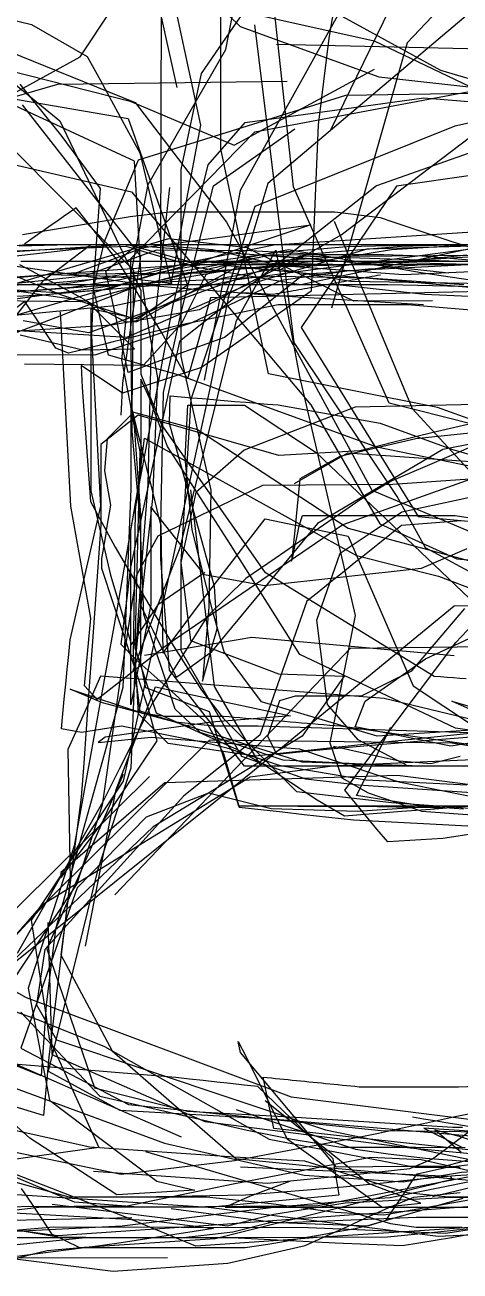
# Model space of a CAD drawing. Header units: metres. Extents: x 30 to 6769, y 117 to 5736.
# Drawn here: x 5451 to 5742, y 313 to 1147 of the extents above; entities that cross this region are included whole.
import ezdxf

# ---------------------------------------------------------------- set-up
doc = ezdxf.new("R2010")
doc.units = ezdxf.units.M
for name, color, linetype in [('FLOOR_0', 1, 'Continuous'), ('FLOOR_1', 2, 'Continuous'), ('FLOOR_2', 3, 'Continuous')]:
    doc.layers.add(name, color=color, linetype=linetype)

msp = doc.modelspace()

# ---------------------------------------------------------------- linework, layer by layer
at = {"layer": 'FLOOR_0', "color": 3}
for points in [[(6252.96, 1906.43), (6220.3, 1780.8), (6153.18, 1768.99), (6083.31, 1771.78), (6112.13, 1680.89), (6120.57, 1547.14), (6100.03, 1498.1), (6061.97, 1480.52), (6020.62, 1485.75), (5973.92, 1528.23), (5951.89, 1460.5), (5878.79, 1293.94), (5716.97, 1202.81), (5655.77, 1077.07)], [(5619.38, 1134.13), (5796.56, 1130.24), (5832.15, 1132.51), (5834.18, 1138.6), (5836.21, 1144.7), (5838.24, 1150.79), (5840.27, 1156.89), (5842.3, 1162.98), (5844.33, 1169.07), (5846.36, 1175.17), (5848.39, 1181.26), (5850.42, 1187.36), (5944.86, 1359.49)], [(5777.2, 675.83), (5692.3, 667.12), (5605.25, 657.73), (5546.97, 666.25), (5527.15, 686.09), (5525.02, 721.93), (5529.52, 765.26), (5536.76, 830.09), (5539.95, 910.97), (5533.95, 943.98), (5528.66, 981.92), (5524.53, 1056.02), (5423.14, 1102.67)], [(6332.7, 971.39), (6173.42, 973.99), (6145.06, 923.33), (6116.99, 849.84), (6093.93, 787.15), (6084.4, 764.26), (6074.87, 741.38), (6065.34, 718.5), (5985.19, 638.56), (5903.6, 651.02), (5880.73, 651.02), (5857.86, 651.02), (5835, 651.02), (5736.73, 666.38), (5574.53, 668.47), (5468.97, 563.47), (5436.56, 528.55)], [(5758.47, 868.42), (5737.85, 859.58), (5717.22, 850.73), (5696.6, 841.89), (5676.76, 830.05), (5657.32, 816.68), (5637.88, 803.31), (5618.44, 789.94), (5599, 776.57), (5573, 751.11), (5536.25, 693.04), (5525.26, 671.04), (5514.26, 649.04), (5503.27, 627.05), (5445.85, 525.57)], [(5796.15, 670.98), (5691.53, 696.35), (5501.77, 711.27), (5494.49, 694.88), (5487.21, 678.48), (5479.93, 662.09), (5481.36, 574.82), (5467.15, 456.29), (5463.58, 417.11), (5410.14, 433.57)], [(5516.97, 645.42), (5465.75, 528.75), (5497.59, 435.69), (5559.94, 420.1), (5632.28, 416.18), (5737.32, 409.47), (5740.61, 409.47), (5743.9, 409.47)], [(5448.46, 486.42), (5501.27, 430.25), (5599.77, 407.32), (5629.86, 401.29), (5662.53, 396.05), (5712.65, 396.05), (5745.68, 395.83)], [(5438.62, 437.71), (5544.57, 398.78), (5637.98, 377.38), (5704.12, 372.74), (5743.27, 379.27), (5797.89, 382.63), (5872.19, 384.43), (5924.35, 389.34), (5901.85, 389.34), (5879.35, 389.34), (5856.86, 389.34), (5834.36, 389.34), (5723.83, 362.68)], [(5522.69, 348.76), (5381.33, 345.69)], [(5397.94, 335.66), (5477.02, 335.66), (5595.92, 335.66), (5693.76, 336.07), (5723.11, 339.01), (5752.47, 341.95)]]:
    msp.add_lwpolyline(points, dxfattribs=at)
at = {"layer": 'FLOOR_0', "color": 6}
for points in [[(5398.01, 1684.7), (5455.81, 1585.17), (5489.75, 1543.28), (5509.19, 1516.54), (5528.63, 1489.79), (5592.46, 1450.47), (5662.79, 1486.73), (5662.79, 1503.34), (5665.14, 1500.47), (5669.02, 1484.95), (5672.9, 1469.43), (5676.78, 1453.91), (5680.66, 1438.39), (5688.1, 1367.06), (5715.67, 1273.17), (5698.84, 1232.75), (5677.8, 1185.01), (5595.17, 1036.27), (5570.96, 909.34)], [(5924.18, 1214.19), (5890.33, 1139.53), (5874.4, 1136.63), (5858.47, 1133.74), (5842.55, 1130.84), (5826.62, 1127.94), (5746.43, 1153.08), (5613.62, 1040.96), (5602.34, 1003.04), (5594.81, 984.22), (5587.28, 965.39), (5574.76, 903.86), (5548.63, 783.07), (5516.92, 640.95), (5455.27, 547.9), (5457.71, 532.05), (5460.15, 516.2), (5462.58, 500.36), (5465.02, 484.51), (5467.46, 468.66), (5500.51, 395.86), (5478.39, 392.7), (5456.27, 389.53), (5434.15, 386.37)], [(5370.35, 1134.35), (5521.59, 1096.01), (5591.12, 1066.57), (5684.9, 1117.56)], [(5370.58, 1070.53), (5522.48, 1035.37), (5642.33, 892.88), (5688.66, 813.1), (5714.36, 801.41), (5740.07, 789.72), (5788.88, 785.22), (5932.8, 778.68), (6086.32, 845.57), (6248.41, 975.77), (6373.89, 897.77)], [(5437.81, 1069.48), (5523.7, 983.03), (5522.58, 890.08), (5523.97, 884.53), (5525.35, 878.98), (5526.74, 873.43), (5528.13, 867.88), (5529.51, 862.33), (5530.9, 856.78), (5532.29, 851.23), (5533.67, 845.68), (5535.06, 840.13), (5536.45, 834.58), (5537.83, 829.04), (5539.22, 823.49), (5540.61, 817.94), (5541.99, 812.39), (5543.36, 726.54), (5553.66, 740.28), (5563.95, 754.01), (5574.25, 767.75), (5611.85, 816.49), (5667.42, 804.96), (5710.95, 704.75), (5812.75, 637.07)], [(5523.61, 715.14), (5525.96, 721.82), (5530.1, 732.58), (5534.24, 743.35), (5538.38, 754.12), (5542.52, 764.89), (5546.65, 775.66), (5550.79, 786.43), (5554.93, 797.19), (5592.75, 949.28), (5618.95, 996.28), (5634.91, 911.77), (5672.06, 751.76), (5655.01, 666.51), (5663.09, 643.18), (5680.71, 633.11), (5716.61, 620.8), (5850.71, 610.97), (5860.48, 625.63), (5870.24, 640.28), (5880.01, 654.94), (5889.78, 669.6)], [(5745.17, 624.18), (5719.73, 624.18), (5694.29, 624.18), (5668.86, 624.18), (5594.17, 624.18), (5574.58, 687.47), (5532.01, 703.45), (5528.66, 720.22), (5528.66, 737.06), (5528.66, 753.9), (5528.66, 770.74), (5528.66, 819.14), (5524.54, 878.58), (5521.96, 891.58), (5521.96, 880.6), (5521.96, 869.61), (5521.96, 858.63), (5521.96, 847.64), (5521.96, 836.66), (5516.57, 703.62), (5471.55, 541.83), (5465.26, 491.22), (5462.1, 443.84), (5409.02, 465)], [(5631.54, 840.2), (5649.38, 850.4), (5667.22, 860.6), (5787.42, 852.32)], [(5742.38, 657.51), (5722.71, 652.59), (5701.49, 654.35), (5679.53, 659.23), (5657.58, 664.11)], [(5744.47, 622.31), (5719.62, 623.97), (5691.33, 624.18), (5662.53, 624.18), (5633.73, 624.18), (5674.42, 624.18), (5736.53, 623.07)], [(5747.62, 409.86), (5740.18, 411.1), (5732.74, 412.34), (5725.3, 413.58), (5717.86, 414.82), (5710.42, 416.06)], [(5377.64, 336.54), (5516.16, 343.32), (5584.41, 351.86), (5619.57, 356.1), (5626.46, 356.67), (5633.36, 357.25), (5640.25, 357.82), (5647.15, 358.4), (5654.04, 358.97), (5660.93, 359.55), (5667.83, 360.12), (5674.72, 360.7), (5681.62, 361.27), (5688.51, 361.85), (5695.41, 362.42), (5754.02, 374.04)], [(5448.68, 368.46), (5455.43, 358.34), (5462.17, 348.22), (5468.92, 338.09), (5487.58, 328.95), (5598.58, 328.95), (5613.67, 330.99), (5625.37, 333.12), (5637.07, 335.25), (5648.77, 337.38), (5660.47, 339.51), (5672.17, 341.63), (5682.9, 344.28), (5693.13, 347.21), (5703.35, 350.13), (5713.58, 353.05), (5723.8, 355.98), (5734.03, 358.9), (5744.26, 361.82)], [(5019.85, 350.49), (5091.37, 342.37), (5118.92, 342.37), (5146.47, 342.37), (5214.85, 329.18), (5334.55, 315.55), (5342.28, 316.01), (5350.01, 316.46), (5357.74, 316.92), (5365.47, 317.37), (5373.2, 317.83), (5380.92, 318.28), (5388.65, 318.74), (5396.38, 319.19), (5404.11, 319.65), (5411.84, 320.1), (5419.57, 320.56), (5427.3, 321.01), (5435.02, 321.46), (5442.75, 321.92), (5546.56, 322.24)]]:
    msp.add_lwpolyline(points, dxfattribs=at)
at = {"layer": 'FLOOR_0', "color": 4}
for points in [[(6220.84, 1649.73), (6210.84, 1631.11), (6194.34, 1588.19), (6198.44, 1489.75), (6176.3, 1489.75), (6154.15, 1489.75), (6132, 1489.75), (6098.87, 1487.34), (5976.15, 1393.53), (5826.8, 1261.77), (5706.79, 1135.06), (5656.28, 957.59)], [(5364.63, 1057.86), (5488.06, 1125.77), (5574.13, 1255.57)], [(5805.85, 865.74), (5694.9, 893.96), (5630.8, 1038.72), (5609.14, 1239.31)], [(5661.37, 1179.28), (5654.54, 1138.28), (5647.29, 1080.12), (5642.67, 968.91), (5569.2, 917.92), (5516.4, 900.75), (5488.75, 919.19), (5489.5, 904.34), (5490.59, 889.08), (5491.68, 873.82), (5492.77, 858.56), (5493.86, 843.3), (5494.95, 828.05), (5511.51, 797.61), (5531.21, 764.11), (5550.91, 730.6), (5569.36, 701.85), (5583.71, 683.17), (5589.86, 677.02), (5596.01, 670.86), (5602.16, 664.71), (5608.31, 658.56), (5614.46, 652.4), (5620.62, 646.25), (5626.77, 640.1), (5632.92, 633.94), (5696.31, 626.58), (5807.36, 618.64)], [(5751.63, 851.2), (5686.67, 864.45), (5553.72, 912.96), (5507.09, 925.97), (5503.76, 940.96), (5500.43, 955.95), (5497.1, 970.94), (5504.43, 1002.14), (5527.17, 1056.73), (5665.77, 1100.11), (5820.91, 1102.43)], [(5747.7, 1061.1), (5686.35, 1039.3), (5554.63, 935.11), (5521.84, 784.29), (5520.76, 775.67), (5519.69, 767.05), (5518.61, 758.42), (5517.53, 749.8), (5516.45, 741.18), (5515.38, 732.56), (5525.67, 722.16), (5537.49, 711.51), (5549.31, 700.87), (5561.13, 690.23), (5572.95, 679.58), (5584, 659.37), (5594.51, 623.57), (5608.95, 621.97), (5623.4, 620.36), (5637.85, 618.75), (5671.02, 615.07), (5751.78, 610.76)], [(5657.91, 1015.83), (5710.09, 890.42), (5802.75, 790.06)], [(6258.78, 996.16), (6143.56, 913.96), (6079.2, 789.83), (5984.93, 731.65), (5959.17, 654.89), (5896.04, 651.02), (5801.36, 651.02), (5726.88, 651.02), (5709.41, 651.02), (5691.93, 651.02), (5674.45, 651.02), (5656.98, 651.02), (5601.8, 643.59), (5462.43, 557.9), (5428.73, 519.77)], [(5763.18, 893.22), (5672.05, 891.33), (5597.89, 862.6), (5565.5, 834.24), (5555.49, 787.42), (5561.81, 735.09), (5620.69, 712.69), (5664.62, 711.15), (5636.66, 671.18), (5536.95, 610.51), (5433.11, 511.39)], [(5747.54, 879.76), (5724.19, 874.38), (5699.73, 868.27), (5675.27, 862.15), (5621.11, 859.03), (5526.81, 885.86), (5501.84, 866.37), (5501.84, 839.36), (5501.84, 812.35), (5496.17, 731.59), (5493.73, 698.45), (5492.1, 675.7), (5490.48, 652.95), (5488.85, 630.2), (5475.16, 524.68), (5509.41, 460.43), (5592.34, 388.34), (5645.74, 382.99), (5768.41, 372.16)], [(5782.42, 651.02), (5707.46, 651.02), (5674.17, 668.69), (5653.59, 692.22), (5646.34, 748.68), (5661.99, 793.63), (5682.66, 807.42), (5703.34, 821.21), (5785.13, 838.9)], [(5770.27, 672.71), (5607.14, 677.86), (5577.56, 677.86), (5551.65, 680.5), (5503.05, 693.48), (5481.35, 702.58), (5497.56, 697.18), (5513.76, 691.78), (5529.96, 686.37), (5544.88, 684.57), (5559.16, 684.57), (5573.43, 684.57), (5583.73, 684.45), (5587.47, 684.14), (5591.21, 683.83), (5594.95, 683.52), (5598.7, 683.2), (5602.44, 682.89), (5606.18, 682.58), (5609.92, 682.27), (5613.66, 681.96), (5617.41, 681.64), (5621.15, 681.33), (5624.89, 681.02), (5628.63, 680.71), (5632.37, 680.4), (5636.12, 680.08), (5639.86, 679.77), (5643.6, 679.46), (5647.34, 679.15), (5651.08, 678.84), (5654.83, 678.52), (5658.57, 678.21), (5662.31, 677.9), (5796.19, 658.79)], [(5813.89, 660.2), (5736.64, 694.6), (5761.33, 687.43)], [(5466.37, 546.29), (5469.15, 458.11), (5571.47, 413.08), (5708.91, 395.59), (5775.42, 389.34)], [(5758.19, 393.21), (5733.09, 395.72), (5677.59, 401.86), (5617.59, 408.53), (5610.43, 442.89), (5613.23, 442.61), (5616.02, 442.33), (5618.81, 442.05), (5621.6, 441.77), (5624.4, 441.49), (5627.19, 441.21), (5629.98, 440.93), (5632.77, 440.65), (5635.57, 440.37), (5638.36, 440.09), (5641.15, 439.81), (5643.94, 439.53), (5646.74, 439.26), (5649.53, 438.98), (5652.32, 438.7), (5655.11, 438.42), (5657.9, 438.14), (5660.7, 437.86), (5663.49, 437.58), (5666.28, 437.3), (5669.07, 437.02), (5671.87, 436.74), (5674.66, 436.46), (5741.21, 436.31), (5924.04, 443.04)], [(5592.54, 421.15), (5672.25, 394.7), (5694.19, 391.56), (5719.19, 388.61), (5751.68, 386.11)], [(5743, 392.45), (5725.31, 407.62), (5741.67, 403.29), (5762.76, 396.26)], [(5377.71, 355.79), (5519.49, 356.64), (5590.35, 371.4), (5682.37, 389.34), (5716.12, 387.86), (5734.08, 383.72), (5752.04, 379.57)], [(5764.8, 379.24), (5647.26, 356.77), (5546.8, 355.79), (5462.39, 355.79), (5350.01, 342.61)]]:
    msp.add_lwpolyline(points, dxfattribs=at)
at = {"layer": 'FLOOR_0', "color": 1}
for points in [[(5552.94, 1105.22), (5519.93, 1254.28), (5452.56, 1398.18), (5423.13, 1444.55), (5426.31, 1447.73), (5429.49, 1450.92), (5432.67, 1454.1), (5435.85, 1457.28), (5439.03, 1460.46), (5442.21, 1463.65), (5445.4, 1466.83), (5448.58, 1470.01), (5451.76, 1473.19), (5454.94, 1476.38), (5458.12, 1479.56), (5461.3, 1482.74)], [(5352.09, 1182.97), (5474.59, 1082.81), (5528.66, 969.42), (5528.66, 950.72), (5528.66, 932.02), (5528.66, 913.32), (5542.56, 879.42), (5611.41, 781.02), (5724.94, 711.27), (5729.23, 710.94), (5733.52, 710.61), (5737.8, 710.28), (5742.09, 709.95), (5746.38, 709.62)], [(5626.61, 1109.32), (5472.86, 1107.29), (5334.13, 1066.99)], [(5387.47, 1107.11), (5520.17, 1084.36), (5559.97, 972.97), (5526.66, 950.21), (5495.13, 957.16), (5495.13, 951.12), (5495.13, 945.08), (5495.13, 939.05), (5495.13, 933.01), (5495.13, 926.97), (5495.13, 920.94), (5495.13, 914.9), (5495.13, 908.87), (5495.13, 902.83), (5495.13, 835.21), (5508.44, 778.86), (5522.4, 732.21), (5531.56, 745.96), (5540.72, 759.7), (5571.5, 780.89)], [(5758.35, 651.02), (5736.12, 651.02), (5702.86, 651.02), (5623.95, 655.03), (5596.12, 664.31), (5568.29, 673.59), (5551.69, 689.25), (5544.66, 710.35), (5537.64, 731.45), (5530.61, 752.55), (5528.34, 815.61), (5522.92, 875.29), (5521.96, 951.46), (5521.96, 990.72), (5604.98, 1075.54), (5773.28, 1107.29)], [(5833.29, 1100.32), (5738.66, 1079.3), (5604.87, 1025.55), (5562.2, 896.51), (5555.49, 787.67), (5555.49, 772.83), (5555.49, 757.99), (5555.49, 743.15), (5555.49, 728.31), (5596, 657.6), (5638.86, 642.5), (5674.21, 638.57), (5822.68, 628.41)], [(5800.84, 1053.61), (5699.8, 1039.23), (5635.97, 944.49), (5714.12, 818.09), (5850.43, 805.35)], [(5547.85, 1038.23), (5535.37, 926.95), (5533.38, 839.81), (5529.87, 794.19), (5524.92, 722.34), (5521.96, 649.67), (5499.76, 581.19), (5466.77, 446.9), (5514.55, 420.83), (5616.46, 414.88), (5759.67, 402.76)], [(6407.15, 856.9), (6310.23, 1013.09), (6125.33, 965.06), (6092.74, 823.74), (6037.64, 715.64), (6033.27, 574.17), (6025.61, 484.15), (5984.94, 409.01), (5937.34, 357.94), (5902.79, 329.24), (5872.31, 335.34), (5841.82, 341.44), (5727.57, 336.29), (5572.23, 355.79), (5527.04, 355.79), (5484.27, 359.23), (5370.47, 407.21)], [(5825.43, 1013.35), (5617.59, 999.64), (5565.32, 988.97), (5540.7, 982.81), (5516.08, 976.66), (5482.2, 971.46), (5435.61, 967.57)], [(5749.14, 638.5), (5700.45, 644.74), (5544.67, 639.76), (5475.25, 579.84), (5475.41, 576.43), (5501.73, 611.6), (5539.52, 667.96), (5533.33, 690.69), (5527.98, 706.75), (5522.63, 722.81), (5517.28, 738.87), (5510.36, 759.63), (5502.49, 783.26), (5502.61, 789.89), (5503.46, 794.98), (5504.31, 800.07), (5505.16, 805.16), (5506.01, 810.26), (5506.86, 815.35), (5507.7, 820.44), (5508.5, 825.72), (5504.66, 848.77), (5506.47, 870.37), (5524.02, 887.93), (5566.7, 876.27), (5667.44, 810.2), (5751.2, 787.66)], [(5761.2, 651.02), (5731.22, 651.02), (5694.7, 651.02), (5657.87, 651.02), (5609.09, 651.02), (5577.97, 704.33), (5562.2, 835.9)], [(5783.13, 610.7), (5730.74, 602.64), (5693.85, 600.31), (5686.65, 608.95), (5679.45, 617.6), (5672.25, 626.25), (5665.05, 634.89), (5739.39, 733.67), (5822.76, 822.06)], [(5491.61, 530.58), (5512.26, 635.32), (5538.51, 704.03), (5583.65, 694.35), (5628.79, 684.67), (5575.94, 680.47), (5504.78, 670.4), (5500.05, 666.95), (5535.65, 670.51), (5634.77, 662.6), (5651.38, 657.06), (5667.99, 651.52), (5684.61, 645.98), (5701.22, 640.44), (5767.71, 627.06)], [(5376.88, 538.56), (5451.92, 496.19), (5629.15, 429.61), (5790.93, 409.47)], [(5413.78, 497.73), (5459.64, 481.38), (5504.38, 463.47), (5614.56, 401.4), (5712.19, 382.63), (5742.26, 382.63)], [(5555.83, 402.76), (5422.23, 461.4)], [(5772.27, 394.2), (5732.7, 383.4), (5659.6, 382.63), (5595.46, 459.39), (5593.9, 466.81), (5599.33, 455.93), (5604.77, 445.05), (5610.21, 434.16), (5615.65, 423.28), (5621.09, 412.4), (5626.53, 401.52), (5690.16, 355.79), (5715.91, 358.5), (5698.71, 364.96), (5681.51, 371.41), (5611.92, 427.12)], [(5496.95, 379.88), (5613.14, 372.01), (5675.78, 378.11), (5708.65, 381.76), (5723.82, 388.16), (5733.48, 395.41), (5743.14, 402.66), (5752.81, 409.91), (5762.47, 417.17), (5767.98, 422.43), (5757.95, 420.28), (5747.92, 418.13), (5737.89, 415.98), (5727.86, 413.83), (5717.83, 411.68), (5707.8, 409.53), (5697.77, 407.38), (5687.73, 405.23), (5677.7, 403.08), (5591.34, 386.84), (5515.57, 377.78), (5424.36, 396.74), (5264.33, 449.73)], [(5382.07, 324.37), (5491.65, 335.66), (5557.31, 335.66), (5590.18, 339.3), (5615.83, 345.72), (5680.6, 343.37), (5692.77, 347.11), (5696.22, 352.27), (5699.66, 357.44), (5703.11, 362.61), (5706.55, 367.78), (5710, 372.95), (5713.44, 378.12), (5733.6, 382.63), (5854.91, 396.64), (5844.87, 399.15), (5834.83, 401.66), (5824.79, 404.17), (5814.75, 406.69), (5804.71, 409.2)], [(5837.05, 382.63), (5738.91, 376.74), (5717.83, 374.71), (5704.38, 373.37), (5690.93, 372.02), (5677.48, 370.68), (5664.03, 369.33), (5642.81, 367.54), (5620.81, 365.71), (5598.8, 363.87), (5527.16, 362.5)]]:
    msp.add_lwpolyline(points, dxfattribs=at)
at = {"layer": 'FLOOR_0', "color": 2}
for points in [[(5388.15, 1163.74), (5455.53, 1147.29), (5492.82, 1126.07), (5501.61, 1109.94), (5510.4, 1093.81), (5519.2, 1077.68), (5527.99, 1061.55), (5548.94, 973.91), (5558.88, 1026.95), (5568.82, 1080), (5548.07, 1176.52), (5490.2, 1300.02), (5450.32, 1408.72)], [(5362.24, 1160.97), (5524.81, 1095.07), (5586, 1015.16), (5683.2, 835.71), (5756.72, 804.78)], [(5642.32, 1164.5), (5729.22, 1116.87), (5823.99, 1089.01), (5832.6, 1095.74), (5834.96, 1105.2), (5837.33, 1114.66), (5839.69, 1124.12), (5842.06, 1133.58), (5844.42, 1143.05), (5846.78, 1152.51)], [(5746.81, 638.39), (5679.49, 641.68), (5622.1, 651.17), (5587.17, 662.82), (5576.5, 665.61), (5569.74, 666.96), (5562.98, 668.31), (5556.22, 669.66), (5549.46, 671.02), (5542.7, 672.37), (5535.94, 673.72), (5529.18, 675.07), (5522.42, 676.42), (5515.66, 677.78), (5489.09, 673.5), (5475.5, 676.07), (5476.5, 686), (5477.49, 695.93), (5478.48, 705.86), (5479.47, 715.79), (5480.47, 725.73), (5481.46, 735.66), (5501.84, 825.04), (5495.79, 939.02), (5497.22, 975.52), (5499.43, 1006.54), (5501.65, 1037.56), (5476.15, 1072.31), (5448.02, 1107.44)], [(5793.91, 859.03), (5663.77, 812.55), (5547.03, 732.6), (5499.49, 695.64), (5490.94, 704.72), (5495.13, 750.07), (5481.84, 825.11), (5475.01, 955.15)], [(5813.5, 679.14), (5686.83, 671.15), (5609.31, 694.01), (5584.44, 727.46), (5577.22, 752.74), (5562.94, 809.08), (5558.44, 857.09), (5560.18, 892.57), (5579.12, 892.57), (5598.06, 892.57), (5646.01, 860.96), (5757.68, 754.53)], [(5774.04, 651.02), (5716.87, 651.02), (5636.68, 653.76), (5528.27, 687.75), (5523.82, 723.34), (5525.06, 822.6), (5531.05, 870.42), (5672.97, 791.91), (5727.83, 778.25), (5754.88, 767.85)], [(5742.97, 815.13), (5723.05, 813.6), (5703.13, 812.06), (5695.16, 805.76), (5687.25, 799.43), (5679.35, 793.1), (5671.44, 786.77), (5663.53, 780.44), (5655.62, 774.11), (5647.71, 767.78), (5639.81, 761.45), (5608.2, 671.74), (5557.41, 631.08), (5464.43, 528.4), (5458.94, 491.29), (5472.27, 467.94), (5652.13, 407.57), (5779.35, 381.54)], [(5748.04, 360.58), (5729.07, 357.23), (5710.1, 353.88), (5691.14, 350.53), (5658.7, 352.31), (5615.95, 358.01), (5572.53, 362.5), (5526.66, 362.5), (5480.79, 362.5), (5341.93, 401)], [(5751.57, 406.54), (5718.1, 408.64), (5722.38, 406.5), (5726.66, 404.36), (5730.93, 402.22), (5735.21, 400.08), (5739.49, 397.94), (5743.77, 395.8)], [(5531.91, 393.09), (5695.7, 344.92), (5712.9, 342.37), (5716.31, 342.37), (5719.72, 342.37), (5723.14, 342.37), (5726.55, 342.37), (5729.97, 342.37), (5733.38, 342.37), (5736.79, 342.37), (5740.21, 342.37), (5743.62, 342.37)], [(5818.72, 346.95), (5718.38, 340.26), (5646.6, 335.46), (5630.39, 334.3), (5614.18, 333.14), (5597.97, 331.99), (5581.76, 330.83), (5565.55, 329.67), (5519.05, 348.83), (5430.92, 383.07)], [(5432.19, 322.86), (5510.12, 313.08), (5586.8, 318.41), (5638.64, 330.17), (5653, 336.7), (5667.36, 343.23), (5681.72, 349.76), (5696.08, 356.29), (5711.26, 362.65), (5742.32, 365.76)], [(5431.38, 342.37), (5473, 336.82), (5583.69, 344.54), (5664.64, 350.54), (5708.22, 353.45), (5774.2, 358.37)]]:
    msp.add_lwpolyline(points, dxfattribs=at)
at = {"layer": 'FLOOR_0', "color": 7}
for points in [[(5759.21, 625.86), (5741.65, 623.54), (5722.44, 622.06), (5703.24, 620.58), (5684.03, 619.11), (5664.83, 617.63), (5646.73, 628.18), (5628.77, 640.16), (5610.81, 652.15), (5592.88, 662.07), (5574.99, 670.21), (5557.11, 678.34), (5539.22, 686.48), (5524.8, 729.92), (5528.14, 861.66), (5522.02, 892.27), (5515.9, 922.87), (5521.9, 979.32), (5533.49, 1040.38), (5585.64, 1130.69), (5597.59, 1192.74)], [(5542.08, 989.8), (5542.57, 1168.33), (5684.86, 1136.51), (5788.13, 1087.16), (5798.73, 1091.39), (5800.8, 1096.22), (5802.87, 1101.05), (5804.94, 1105.88), (5807.01, 1110.71), (5809.08, 1115.54), (5811.15, 1120.38), (5813.22, 1125.21), (5815.29, 1130.04), (5793.01, 1148.56)], [(5443.4, 519.13), (5602.37, 646.5), (5738.21, 758.38), (5789.52, 758.76), (5783.65, 761.96), (5777.77, 765.17), (5771.9, 768.37), (5766.03, 771.58), (5760.16, 774.78), (5754.29, 777.99), (5748.42, 781.19), (5742.54, 784.39), (5736.67, 787.6), (5730.8, 790.8), (5724.93, 794.01), (5719.06, 797.21), (5700.06, 831.43), (5631.34, 934.47), (5605.01, 1147.09)], [(5449.19, 1093.53), (5528.54, 992.34), (5527.32, 983.83), (5526.11, 975.32), (5524.89, 966.81), (5523.68, 958.3), (5522.46, 949.79), (5521.25, 941.28), (5520.03, 932.77), (5518.82, 924.26), (5517.6, 915.75), (5516.39, 907.24), (5515.25, 885.87)], [(5746.81, 796.52), (5716.27, 783.28), (5611.36, 771.8), (5571.25, 779.07), (5535.37, 824.67), (5535.37, 791.84), (5535.37, 759), (5521.96, 692.04), (5521.96, 703.1), (5521.96, 714.15), (5521.96, 725.2), (5521.96, 736.25), (5521.96, 747.3), (5521.96, 758.36), (5521.96, 769.41), (5521.96, 809.33), (5550.1, 958.71), (5573.77, 1053.43), (5598.48, 1081.68), (5717.99, 1098.24), (5865.48, 1086.16)], [(5752.62, 867.2), (5730.8, 862.85), (5646.76, 813.47), (5575.45, 727.17), (5552.62, 710.44), (5548.69, 718.3), (5544.76, 726.17), (5540.83, 734.03), (5536.9, 741.89), (5532.97, 749.75), (5529.05, 757.61)], [(5531.17, 725.25), (5543.15, 727.24), (5555.13, 729.24), (5567.1, 731.24), (5579.08, 733.24), (5591.06, 735.23), (5603.04, 737.23), (5738.24, 724.96)], [(5882.6, 644.51), (5901.69, 617.47), (5881.53, 617.47), (5861.38, 617.47), (5841.23, 617.47), (5823.06, 617.54), (5817.83, 618.06), (5812.6, 618.59), (5807.37, 619.11), (5802.14, 619.63), (5796.92, 620.16), (5791.69, 620.68), (5786.46, 621.2), (5781.23, 621.73), (5776.01, 622.25), (5770.78, 622.77), (5765.55, 623.29), (5760.32, 623.82), (5717.93, 624.18), (5673.05, 631.28), (5678.77, 642.73), (5684.49, 654.18), (5690.21, 665.63), (5695.94, 677.08)], [(5534.58, 644.1), (5384.3, 495.78), (5219.74, 325.54), (5066.53, 346.03), (4958.61, 333.05), (4777.14, 335.66), (4569.3, 363.04), (4489.27, 386.75), (4472.23, 397.41), (4455.18, 408.07), (4359.56, 454.34), (4210.61, 505.85), (4162.69, 548.46), (3993.26, 576.03)], [(5754.46, 624.18), (5727.18, 624.18), (5673.3, 620.58), (5615.97, 622.47), (5573.88, 633), (5532.28, 616.96), (5486.13, 569.52), (5448.33, 462.37), (5520.43, 424.53), (5689.47, 407.25), (5867.78, 404.91)], [(5398.44, 367.44), (5573.71, 355.79), (5661.41, 364.11), (5657.39, 388.24), (5606.97, 436.55), (5597.82, 437.56), (5588.67, 438.58), (5579.52, 439.6), (5570.37, 440.62), (5561.22, 441.63), (5552.07, 442.65), (5441.29, 451.7)], [(5982.22, 408.43), (5897.4, 374.1), (5884.54, 370.67), (5871.68, 367.24), (5858.83, 363.81), (5845.97, 360.37), (5833.11, 356.94), (5820.25, 353.51), (5807.4, 350.08), (5785.06, 346.22), (5758.81, 342.18), (5732.55, 338.14), (5640.85, 341.96), (5470.55, 342.37), (5347.84, 331.96)], [(5628.05, 372.95), (5601.39, 362.95), (5585.17, 355.79), (5595.2, 355.79), (5605.23, 355.79), (5615.26, 355.79), (5625.29, 355.79), (5635.31, 355.79), (5645.28, 355.79), (5655.08, 355.79), (5664.88, 355.79), (5674.69, 355.79), (5684.49, 355.79), (5694.29, 355.79), (5704.09, 355.79), (5713.89, 355.79), (5749.94, 355.79)], [(5435.9, 342.18), (5454.63, 339.06), (5473.36, 335.93), (5510.39, 335.66), (5549.18, 335.66), (5589.62, 335.66), (5658.72, 332.08), (5703.75, 330.19), (5714.66, 332.01), (5725.57, 333.83), (5736.48, 335.65), (5747.39, 337.46)]]:
    msp.add_lwpolyline(points, dxfattribs=at)
at = {"layer": 'FLOOR_0', "color": 5}
for points in [[(5550.25, 1189.7), (5595.18, 1146.02), (5687.97, 1112.44), (5794.26, 1100.58), (5926.63, 1102.99), (6070.88, 1137.51), (6143.78, 1094.97), (6144.1, 1073.6), (6142.5, 1052.79), (6140.9, 1031.98), (6139.3, 1011.17), (6138.95, 1033.62), (6138.95, 1068.11), (6147.42, 1182.14)], [(5613.8, 1179.87), (5569.06, 1114.55), (5555.49, 1050.44), (5555.49, 981.66), (5555.49, 966.44), (5555.49, 952.71), (5555.49, 938.97), (5555.49, 925.24), (5575.61, 835.73), (5574.18, 757.47), (5569.84, 707.97), (5573.17, 719.65), (5576.51, 731.34), (5579.85, 743.02), (5577.95, 771.31), (5547.91, 880.33), (5548.37, 898.76), (5555.58, 898.16), (5562.8, 897.56), (5570.02, 896.96), (5577.23, 896.35), (5584.45, 895.75), (5591.66, 895.15), (5598.88, 894.55), (5606.09, 893.95), (5613.31, 893.35), (5620.53, 892.74), (5688.85, 880.51), (5736.45, 863.1), (5794.08, 846.73)], [(5753.16, 881.66), (5727.2, 891.1), (5614.03, 913.61), (5582.31, 1064.14), (5582.31, 1180.74)], [(5584.75, 986.27), (5620.97, 982.64), (5662.75, 1006.56), (5776.14, 1092.64)], [(5957.81, 664.45), (5842.57, 681.34), (5736.08, 664.49), (5672.01, 677.43), (5678.83, 694.48), (5719.21, 722.86), (5798.1, 759.69), (5836.83, 772.53), (5857.49, 796.64), (5905.14, 827.37), (6033.52, 899.92), (6078.29, 952.5), (6008.3, 1035.27), (5910.93, 1094)], [(5750.67, 655.19), (5655.55, 651.02), (5636.41, 651.02), (5617.27, 651.02), (5598.13, 651.02), (5547.9, 715.32), (5542.08, 789.49), (5542.08, 812.35), (5543.95, 900.99), (5555.93, 955.62), (5577.21, 1039.3), (5631.81, 1077.54)], [(5796.22, 668.37), (5739.25, 676.52), (5634.99, 725.81), (5588.58, 799.3), (5546.58, 864.9), (5540.52, 881.06), (5534.46, 897.23), (5528.66, 910.07), (5528.66, 848.79), (5512.57, 755.72), (5484.11, 597.58), (5453.33, 502.49), (5467.49, 427.46), (5539.47, 373.23), (5564.81, 367.27), (5512.61, 364.01), (5454.47, 402.13), (5337.4, 506.88)], [(5797.88, 879.06), (5712.57, 870), (5661.77, 858.27), (5635.06, 843.29), (5633.23, 824.94), (5631.4, 806.58), (5629.56, 788.23), (5630.42, 791.03), (5631.81, 797.98), (5633.2, 804.93), (5634.59, 811.89), (5636.77, 818.77), (5685.01, 818.77), (5690.4, 818.77), (5695.8, 818.77), (5701.19, 818.77), (5706.58, 818.77), (5711.97, 818.77), (5717.37, 818.77), (5722.76, 818.77), (5728.15, 818.77), (5733.55, 818.77), (5738.94, 818.77), (5753.31, 816.53)], [(5784.34, 845.61), (5697.23, 839.44), (5610.07, 838.9), (5540.11, 804.89), (5525.56, 778.43), (5521.82, 754.16), (5518.09, 729.88), (5514.93, 709.17), (5513.6, 699.82), (5512.26, 690.47), (5510.92, 681.12), (5509.59, 671.76), (5508.25, 662.41), (5506.92, 653.06), (5505.58, 643.71), (5504.25, 634.36), (5502.91, 625), (5485.88, 572.24), (5407.79, 454.95)], [(5828.68, 676.69), (5724.24, 668.45), (5667.58, 663.58), (5643.63, 661.18), (5619.67, 658.78), (5613.6, 671.12), (5621.57, 695.02), (5632.26, 697.99), (5643.34, 697.99), (5654.42, 697.99), (5665.5, 697.99), (5676.76, 698.27), (5693.36, 706.57), (5709.96, 714.87), (5745.39, 756.62)], [(5469.41, 357.93), (5586.55, 343.43), (5617.73, 351.23), (5665.36, 358.73), (5735.94, 362.5), (5796.99, 362.5), (5871.59, 373.72), (5964.21, 392.63), (6035.39, 453.1), (6050.71, 472.33), (6063.64, 488.96), (6076.57, 505.59), (6092.86, 562.21)], [(5793.85, 362.5), (5734.18, 362.5), (5706.82, 365.46), (5693.13, 369.68), (5679.44, 373.89), (5665.75, 378.11), (5652.06, 382.32), (5638.36, 386.54), (5591.22, 389.34), (5494.61, 396.12), (5370.72, 423.43)], [(5595.38, 382.74), (5735.55, 376.56), (5737.1, 374.38), (5730.56, 372.74), (5724.02, 371.1), (5717.48, 369.47), (5710.93, 367.83), (5704.39, 366.19), (5697.85, 364.56), (5691.31, 362.92), (5684.76, 361.28), (5678.22, 359.65), (5671.68, 358.01), (5665.13, 356.37), (5578.32, 334.66), (5490.82, 328.95), (5466.07, 326.71), (5454.87, 323.91), (5443.67, 321.11)], [(5376.18, 355.79), (5535.61, 347.04), (5577.2, 341.58), (5564.28, 339.59), (5551.36, 337.6), (5538.44, 335.62), (5525.52, 333.63), (5512.6, 331.64), (5499.68, 329.65), (5388.04, 315.53)], [(5549.02, 354.86), (5620.65, 345.31), (5712.87, 349.08), (5737.48, 349.08), (5762.1, 349.08)]]:
    msp.add_lwpolyline(points, dxfattribs=at)
at = {"layer": 'FLOOR_1', "color": 6}
for points in [[(5449.56, 1006.87), (5457.56, 1008.21), (5465.56, 1009.54), (5473.56, 1010.87), (5481.57, 1012.21), (5489.57, 1013.54), (5497.57, 1014.88), (5505.57, 1016.21), (5513.57, 1017.55), (5521.58, 1018.88), (5547.84, 1021.98), (5658.52, 1021.94), (5688.69, 1018.14), (5696.68, 1015.47), (5704.67, 1012.8), (5712.67, 1010.14), (5720.66, 1007.47), (5728.65, 1004.81), (5736.64, 1002.14), (5749.71, 998.18)], [(5723.75, 962.47), (5671.19, 962.18), (5664.7, 965.43), (5658.21, 968.67), (5651.72, 971.92), (5645.24, 975.17), (5638.75, 978.41), (5632.26, 981.66), (5625.77, 984.9), (5619.28, 988.15), (5612.79, 991.39), (5606.31, 994.64), (5599.82, 997.89), (5547.09, 1003.99), (5445.44, 974.05)], [(5734.49, 980.9), (5658.29, 989.12), (5615.1, 992.73), (5556.6, 981.96), (5456.81, 973.09), (5344.86, 970.58)], [(5694.48, 993.22), (5614.98, 993.02), (5612.44, 992.43), (5609.89, 991.85), (5607.35, 991.26), (5604.8, 990.67), (5602.26, 990.08), (5599.71, 989.5), (5597.17, 988.91), (5594.62, 988.32), (5592.08, 987.73), (5589.53, 987.15), (5586.98, 986.56), (5584.44, 985.97), (5581.89, 985.38), (5579.35, 984.8), (5576.8, 984.21), (5574.26, 983.62), (5571.71, 983.03), (5569.17, 982.44), (5566.62, 981.86), (5564.08, 981.27), (5561.53, 980.68), (5558.99, 980.09), (5556.44, 979.51), (5553.9, 978.92), (5551.35, 978.33), (5548.81, 977.74), (5546.26, 977.16), (5543.72, 976.57), (5541.17, 975.98), (5538.63, 975.39), (5536.08, 974.81), (5533.54, 974.22), (5530.99, 973.63), (5526.51, 973.09), (5501.29, 973.09), (5476.08, 973.09), (5450.87, 973.09)], [(5744.75, 973.09), (5649.09, 979.84), (5592.84, 984.94), (5586.14, 981.28), (5579.44, 977.62), (5572.74, 973.97), (5566.04, 970.31), (5559.34, 966.65), (5552.64, 963), (5545.94, 959.34), (5539.24, 955.68), (5532.54, 952.03), (5525.84, 948.37), (5518.65, 948.06), (5510.78, 952.35), (5502.92, 956.64), (5495.05, 960.94), (5487.19, 965.23), (5479.32, 969.52), (5471.46, 973.81), (5463.59, 978.1), (5455.73, 982.4), (5447.67, 986.58)], [(5807.86, 986.51), (5635.39, 992.22), (5510.46, 947.1), (5493.81, 941), (5485.03, 942.6), (5476.26, 944.2), (5467.49, 945.79), (5458.72, 947.39), (5449.95, 948.98)], [(5688.93, 979.68), (5687.05, 979.33), (5685.17, 978.99), (5683.29, 978.65), (5681.41, 978.31), (5679.52, 977.97), (5677.64, 977.62), (5675.76, 977.28), (5673.88, 976.94), (5672, 976.6), (5670.12, 976.26), (5668.24, 975.91), (5666.36, 975.57), (5664.48, 975.23), (5662.6, 974.89), (5660.72, 974.55), (5658.84, 974.2), (5656.96, 973.86), (5655.08, 973.52), (5653.2, 973.18), (5651.32, 972.84), (5649.44, 972.49), (5647.56, 972.15), (5645.68, 971.81), (5643.79, 971.47), (5641.91, 971.12), (5640.03, 970.78), (5638.15, 970.44), (5636.27, 970.1), (5634.39, 969.76), (5632.51, 969.41), (5630.63, 969.07), (5628.75, 968.73), (5626.87, 968.39), (5624.99, 968.05), (5623.11, 967.7), (5621.23, 967.36), (5619.35, 967.02), (5617.47, 966.68), (5596.99, 967.83)]]:
    msp.add_lwpolyline(points, dxfattribs=at)
at = {"layer": 'FLOOR_1', "color": 1}
for points in [[(6193.18, 833.55), (6123.65, 885.29), (6083.74, 908.58), (6053.55, 925.57), (6031.81, 937.09), (6010.07, 948.61), (5988.33, 960.12), (5966.58, 971.64), (5916.09, 973.95), (5746.96, 968.5), (5575.2, 964.54), (5559.83, 910.25), (5542.79, 940.94), (5513.83, 988.64), (5485.37, 1024.64), (5481.06, 1021.61), (5476.75, 1018.59), (5472.43, 1015.57), (5468.12, 1012.55), (5463.8, 1009.53), (5459.49, 1006.51), (5455.17, 1003.49), (5450.86, 1000.46)], [(5951.17, 834.4), (5876.18, 983.8), (5749.39, 999.93), (5696.39, 996.59), (5655.58, 989.78), (5568.98, 980.93), (5483.17, 980.35), (5491.07, 983.31), (5498.97, 986.28), (5506.88, 989.24), (5514.78, 992.21), (5522.68, 995.17), (5530.59, 998.14), (5642.37, 1013.25), (5631.06, 1009.48), (5619.75, 1005.71), (5608.44, 1001.94), (5597.13, 998.16), (5585.82, 994.39), (5574.51, 990.62), (5563.2, 986.85), (5429.02, 977.18)], [(5914.62, 999.93), (5781.55, 999.93), (5679.83, 996.99), (5658.44, 990.57), (5637.06, 984.16), (5598.9, 972.7), (5519.16, 937.86), (5421.36, 943.96)], [(5863.7, 969.34), (5693.94, 973.09), (5593.41, 973.09), (5517.46, 973.09), (5490.7, 971.72), (5470.48, 970.16), (5450.26, 968.61)]]:
    msp.add_lwpolyline(points, dxfattribs=at)
at = {"layer": 'FLOOR_1', "color": 4}
for points in [[(5840.6, 985.82), (5704.47, 979.8), (5622.92, 985.91), (5576.74, 996.57), (5534.95, 999.93), (5495.18, 999.93), (5462.79, 975.48), (5428.45, 931.65), (5335.87, 926.12), (5265.85, 924.18), (5220.65, 920.07), (5192.6, 965.32), (5152.53, 993.22), (5098.69, 992.08), (5084.36, 970.58), (5070.03, 949.07), (5045.43, 941.11), (4987.43, 973.52), (4883.17, 972.26), (4739.28, 963.76)], [(5757.22, 986.51), (5660.54, 988.94), (5515.72, 999.93), (5419.85, 993.63)], [(5778.48, 987.11), (5716.76, 992.44), (5691.23, 993.22), (5670.15, 993.22), (5649.08, 993.22), (5602.2, 995.82), (5539.07, 996.4), (5514.94, 987.62), (5490.81, 978.84), (5437.24, 973.09)], [(5877.48, 959.63), (5718.56, 966.59), (5660.05, 973.09), (5638.28, 973.09), (5616.5, 973.09), (5594.72, 973.09), (5514.53, 973.09), (5420.09, 960.15)]]:
    msp.add_lwpolyline(points, dxfattribs=at)
at = {"layer": 'FLOOR_1', "color": 5}
for points in [[(5771.59, 999.93), (5592.92, 976.39), (5511.23, 959.18), (5379.77, 946.37), (5207.14, 966.33)], [(5741.15, 999.93), (5595.96, 999.93), (5553.95, 999.93), (5511.94, 999.93), (5391.75, 986.3)], [(5413.13, 971.85), (5475.53, 967.69), (5506.87, 970.3), (5523.98, 976), (5541.09, 981.71), (5568.12, 986.51), (5669.07, 992.43), (5779.07, 993.22), (5898.55, 968.5)], [(5945.53, 995.47), (5870.32, 994.87), (5747.17, 986.51), (5668.09, 982.48), (5622.67, 975.98), (5562.7, 947.8), (5497.88, 926.12), (5440.93, 926.21)], [(5447.99, 939.59), (5489.88, 929.53), (5524.5, 930.29), (5492.74, 962.07), (5352.63, 982.54)]]:
    msp.add_lwpolyline(points, dxfattribs=at)
at = {"layer": 'FLOOR_1', "color": 2}
for points in [[(5742.25, 999.93), (5702.94, 998.81), (5686.92, 997.47), (5670.91, 996.14), (5654.9, 994.8), (5638.88, 993.47), (5605.28, 976.69), (5567.77, 956.48), (5509.12, 946.25), (5412.95, 939.93)], [(5882.38, 999.93), (5851.76, 999.93), (5821.15, 999.93), (5790.53, 999.93), (5723.96, 999.93), (5666.57, 998.57), (5643.36, 996.63), (5620.15, 994.7), (5559.08, 985.99), (5422.56, 946.25)], [(5750.97, 997.63), (5635.74, 973.13), (5618.39, 976.02), (5601.05, 978.92), (5583.7, 981.81), (5566.36, 984.7), (5518.79, 998.75), (5444.69, 995.65)], [(5899.8, 957.7), (5679.27, 977.51), (5620.41, 978.69), (5592.96, 977.32), (5565.51, 975.94), (5538.05, 974.57), (5510.6, 973.2), (5474.85, 970.5), (5438.41, 967.7)], [(5869.46, 946.25), (5707.18, 959.67), (5694.8, 959.67), (5682.42, 959.67), (5670.04, 959.67), (5657.66, 959.67), (5645.28, 959.67), (5632.9, 959.67), (5620.52, 959.67), (5555.05, 946.14), (5547.57, 944.27), (5540.09, 942.4), (5532.61, 940.53), (5525.12, 938.66), (5517.64, 936.79), (5510.16, 934.91), (5502.68, 933.04), (5495.19, 931.17), (5487.71, 929.3), (5480.23, 927.43), (5471.88, 930.83), (5461.53, 946.36), (5451.18, 961.89), (5422.3, 940.48)]]:
    msp.add_lwpolyline(points, dxfattribs=at)
at = {"layer": 'FLOOR_1', "color": 7}
for points in [[(5803.23, 987.44), (5716.03, 986.48), (5711.65, 986.11), (5707.27, 985.75), (5702.89, 985.38), (5698.51, 985.02), (5694.14, 984.65), (5689.76, 984.29), (5685.38, 983.92), (5681, 983.56), (5676.62, 983.19), (5672.24, 982.83), (5667.86, 982.46), (5663.48, 982.1), (5659.1, 981.73), (5654.72, 981.37), (5650.34, 981), (5645.96, 980.64), (5641.58, 980.27), (5637.2, 979.91), (5584.6, 937.93), (5552.35, 926.2), (5520.1, 914.47), (5505.18, 982.31), (5525.98, 999.93), (5516.72, 999.93), (5507.47, 999.93), (5498.21, 999.93), (5488.95, 999.93), (5479.69, 999.93), (5470.43, 999.93), (5461.17, 999.93), (5451.92, 999.93), (5435.41, 998.33)], [(5746.83, 992.91), (5740.35, 992.26), (5733.86, 991.61), (5727.38, 990.96), (5720.89, 990.31), (5714.41, 989.66), (5707.92, 989.01), (5701.44, 988.37), (5694.96, 987.72), (5688.47, 987.07), (5670.27, 986.51), (5597.83, 984.63), (5561.45, 978.56), (5527.61, 972.69), (5517, 968.61), (5506.39, 964.52), (5495.79, 960.44), (5485.18, 956.36), (5474.57, 952.28), (5463.96, 948.2), (5453.35, 944.11), (5442.74, 940.03)], [(5670.75, 986.51), (5562.41, 988.37), (5520.18, 999.93), (5480.86, 999.93), (5447.31, 998.94)], [(5450.84, 920.18), (5530.38, 919.41), (5556.07, 947.41), (5572.41, 980.11), (5598.7, 991.13), (5627.41, 996.88), (5717.47, 981.22), (5931.56, 949.4)], [(5927.42, 973.7), (5906.72, 977.15), (5886.03, 980.6), (5865.33, 984.05), (5808.8, 986.51), (5656.95, 986.51), (5555.67, 986.51), (5549.59, 985.53), (5543.69, 984.54), (5537.78, 983.56), (5531.87, 982.57), (5525.97, 981.59), (5520.06, 980.6), (5514.15, 979.62), (5508.25, 978.63), (5502.34, 977.65), (5496.43, 976.66), (5490.52, 975.68), (5484.62, 974.69), (5478.71, 973.71), (5470.2, 973.09), (5457.34, 973.09), (5444.47, 973.09)], [(5369.89, 961.56), (5462.47, 966.38), (5549.7, 973.82), (5539.68, 975.07), (5529.66, 976.32), (5519.64, 977.58), (5509.62, 978.83), (5467.02, 979.8), (5355.44, 969.03)]]:
    msp.add_lwpolyline(points, dxfattribs=at)
at = {"layer": 'FLOOR_1', "color": 3}
for points in [[(5910.48, 967.1), (5799.03, 973.09), (5669.01, 975.41), (5618.84, 983.78), (5582.69, 977.39), (5553.35, 963.85), (5524.01, 950.3), (5475.06, 966.36), (5426.23, 986.51), (5397.43, 986.51), (5368.64, 986.51), (5337, 983.49), (5209.9, 927.77)], [(5758.14, 992.37), (5664.78, 986.51), (5638.04, 986.51), (5560.17, 981.2), (5488.08, 961.8), (5408.51, 962.62)], [(5717.84, 959.67), (5615.53, 965.98), (5585.12, 968.39), (5559.48, 970.52), (5533.85, 972.66), (5438.94, 986.3)], [(5751.4, 988.74), (5711.75, 988.74), (5696.37, 988.74), (5680.98, 988.74), (5665.6, 988.74), (5650.21, 988.74), (5634.83, 988.74), (5619.44, 988.74), (5604.06, 988.74), (5588.68, 988.74), (5562.05, 988.74), (5524.18, 988.74), (5486.31, 988.74), (5448.44, 988.74)]]:
    msp.add_lwpolyline(points, dxfattribs=at)
at = {"layer": 'FLOOR_2', "color": 1}
msp.add_lwpolyline([(5511.25, 564.93), (5668.9, 729.9), (5829.56, 732.07), (5840.21, 733.04), (5850.87, 734.01), (5861.52, 734.97), (5872.18, 735.94), (5882.83, 736.91), (5893.48, 737.88), (6057.29, 759.01), (6107.72, 933.22), (6172.49, 1314.28)], dxfattribs=at)

doc.saveas('drawing.dxf')
